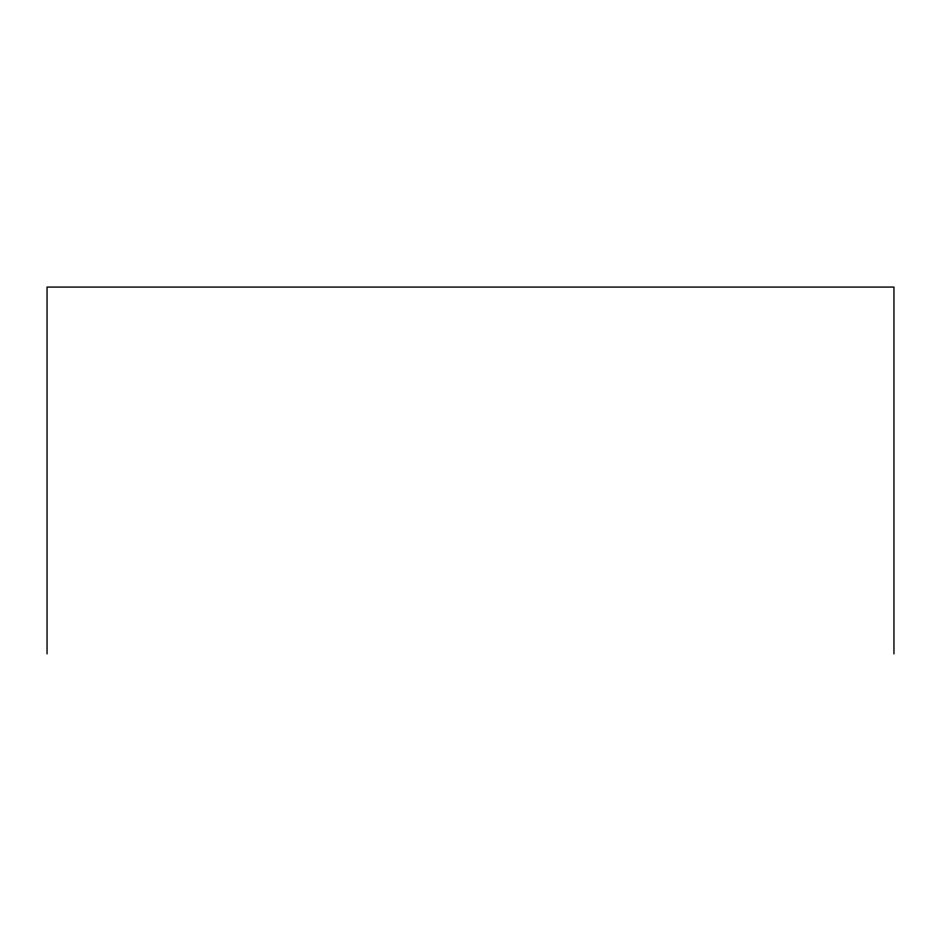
<?xml version="1.0" encoding="UTF-8"?>
<svg xmlns="http://www.w3.org/2000/svg" width="941" height="941" viewBox="0 0 941 941"><rect width="100%" height="100%" fill="white"/><g stroke="black" fill="none" stroke-linecap="round" stroke-linejoin="round"><path stroke-width="1.41" d="M893.95 653.924L893.95 287.076L47.05 287.076L47.05 653.924"/></g></svg>
